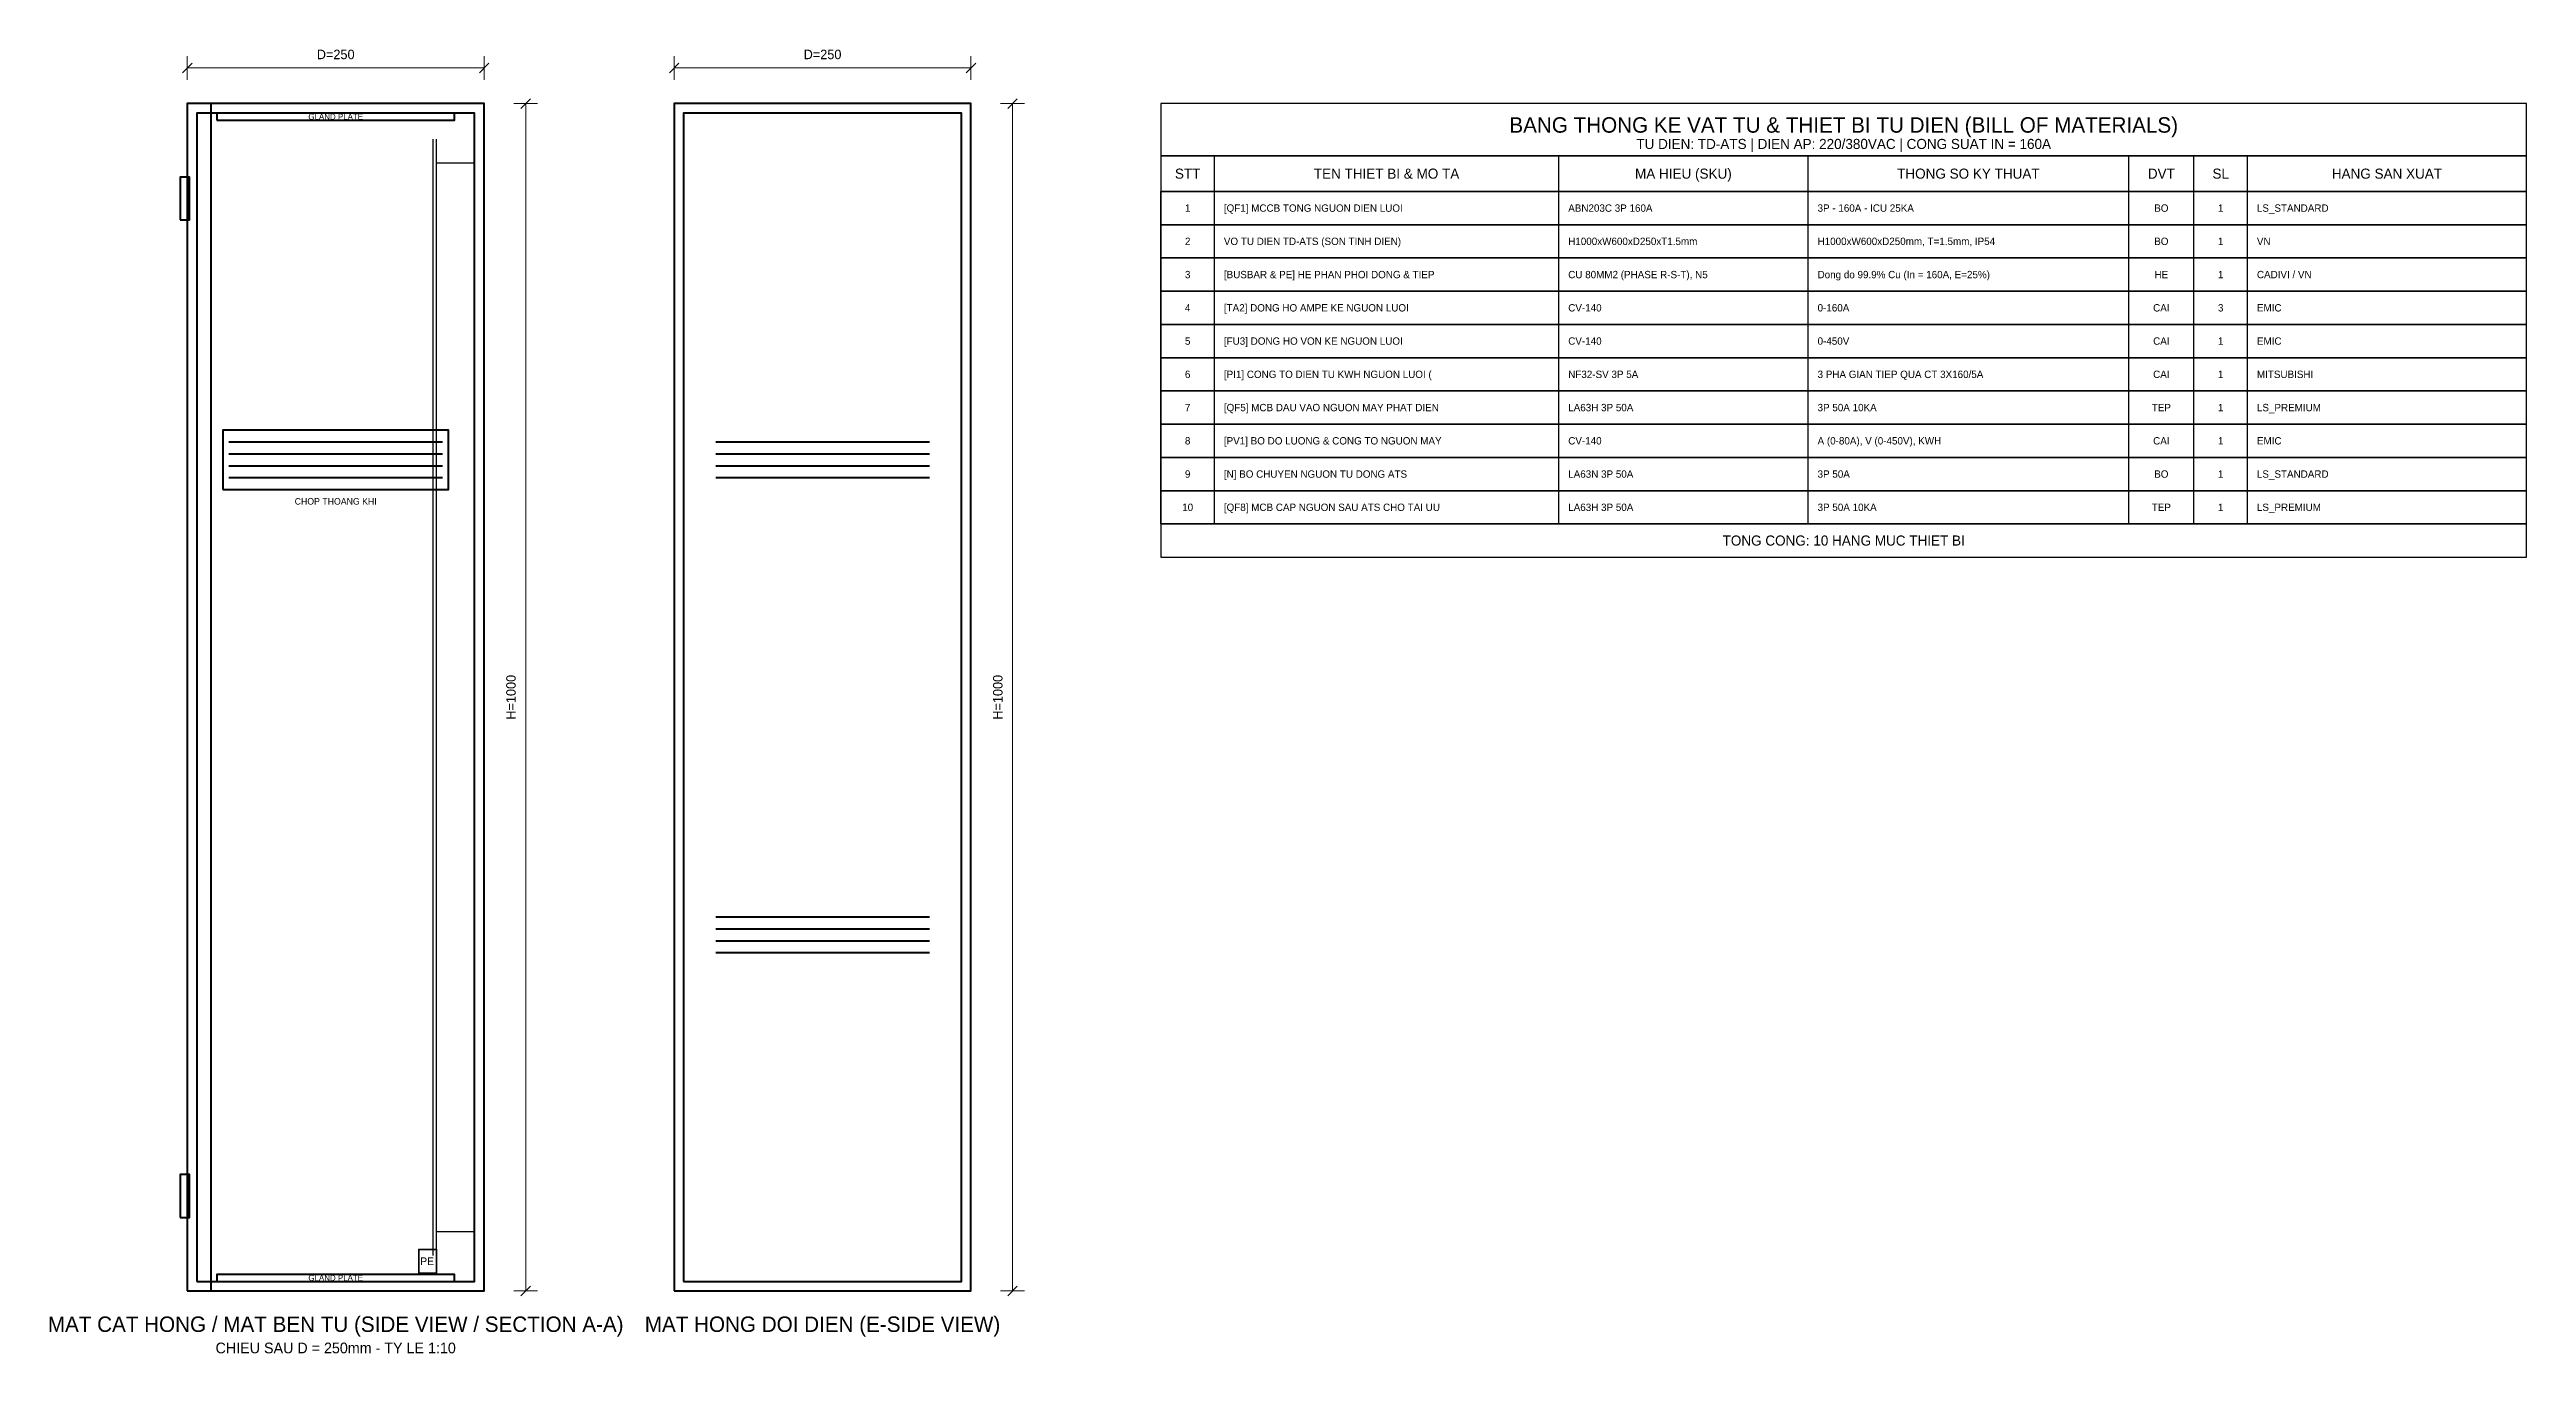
# Model space of a CAD drawing. Header units: metres. Extents: x 48 to 4350, y -335 to 1146.
# Drawn here: x 2264 to 4350, y 47 to 1146 of the extents above; entities that cross this region are included whole.
import ezdxf
from ezdxf.enums import TextEntityAlignment as Align

# ---------------------------------------------------------------- set-up
doc = ezdxf.new("R2010")
doc.units = ezdxf.units.M
for name, color, linetype, lineweight in [('0_COPPER', 3, 'Continuous', 35), ('0_DIM', 1, 'Continuous', 15), ('0_FRAME', 6, 'Continuous', 40), ('0_PLATE', 4, 'Continuous', 25), ('0_TABLE', 4, 'Continuous', 25), ('0_TABLE_HDR', 2, 'Continuous', 30), ('0_TEXT', 7, 'Continuous', 20), ('0_TEXT_TITLE', 3, 'Continuous', 30)]:
    doc.layers.add(name, color=color, linetype=linetype, lineweight=lineweight)

msp = doc.modelspace()

# ---------------------------------------------------------------- linework, layer by layer
at = {"layer": '0_COPPER', "color": 3}
msp.add_lwpolyline([(2575, 115), (2590, 115), (2590, 135), (2575, 135), (2575, 115)], close=True, dxfattribs=at)
at = {"layer": '0_DIM', "color": 1}
for p, q in [((2376, 1126), (2384, 1134)), ((2380, 1120), (2380, 1140)), ((2380, 1130), (2630, 1130)), ((2626, 1126), (2634, 1134)), ((2630, 1120), (2630, 1140)), ((2786, 1126), (2794, 1134)), ((2790, 1120), (2790, 1140)), ((2790, 1130), (3040, 1130)), ((3036, 1126), (3044, 1134)), ((3040, 1120), (3040, 1140)), ((2655, 1100), (2675, 1100)), ((2661, 1096), (2669, 1104)), ((2665, 100), (2665, 1100)), ((3065, 1100), (3085, 1100)), ((3071, 1096), (3079, 1104)), ((3075, 100), (3075, 1100)), ((2655, 100), (2675, 100)), ((2661, 96), (2669, 104)), ((3065, 100), (3085, 100)), ((3071, 96), (3079, 104))]:
    msp.add_line(p, q, dxfattribs=at)
at = {"layer": '0_FRAME'}
for p, q in [((2415, 815), (2595, 815)), ((2825, 815), (3005, 815)), ((2415, 805), (2595, 805)), ((2415, 795), (2595, 795)), ((2825, 805), (3005, 805)), ((2825, 795), (3005, 795)), ((2415, 785), (2595, 785)), ((2825, 785), (3005, 785)), ((2825, 415), (3005, 415)), ((2825, 405), (3005, 405)), ((2825, 395), (3005, 395)), ((2825, 385), (3005, 385))]:
    msp.add_line(p, q, dxfattribs=at)
for points in [[(2380, 100), (2630, 100), (2630, 1100), (2380, 1100), (2380, 100)], [(2380, 100), (2400, 100), (2400, 1100), (2380, 1100), (2380, 100)], [(2388, 108), (2622, 108), (2622, 1092), (2388, 1092), (2388, 108)], [(2405, 1086), (2605, 1086), (2605, 1092), (2405, 1092), (2405, 1086)], [(2790, 100), (3040, 100), (3040, 1100), (2790, 1100), (2790, 100)], [(2798, 108), (3032, 108), (3032, 1092), (2798, 1092), (2798, 108)], [(2374, 1002), (2382, 1002), (2382, 1038), (2374, 1038), (2374, 1002)], [(2410, 775), (2600, 775), (2600, 825), (2410, 825), (2410, 775)], [(2374, 162), (2382, 162), (2382, 198), (2374, 198), (2374, 162)], [(2405, 108), (2605, 108), (2605, 114), (2405, 114), (2405, 108)]]:
    msp.add_lwpolyline(points, close=True, dxfattribs=at)
at = {"layer": '0_PLATE', "color": 4}
for p, q in [((2587, 130), (2587, 1070)), ((2590, 130), (2590, 1070)), ((2590, 1050), (2622, 1050)), ((2590, 150), (2622, 150))]:
    msp.add_line(p, q, dxfattribs=at)
at = {"layer": '0_TABLE', "color": 4}
for p, q in [((3245, 1026), (3245, 1056)), ((3535, 1026), (3535, 1056)), ((3745, 1026), (3745, 1056)), ((4015, 1026), (4015, 1056)), ((4070, 1026), (4070, 1056)), ((4115, 1026), (4115, 1056)), ((3200, 998), (3200, 1026)), ((3245, 998), (3245, 1026)), ((3535, 998), (3535, 1026)), ((3745, 998), (3745, 1026)), ((4015, 998), (4015, 1026)), ((4070, 998), (4070, 1026)), ((4115, 998), (4115, 1026)), ((3200, 970), (3200, 998)), ((3245, 970), (3245, 998)), ((3535, 970), (3535, 998)), ((3745, 970), (3745, 998)), ((4015, 970), (4015, 998)), ((4070, 970), (4070, 998)), ((4115, 970), (4115, 998)), ((3200, 942), (3200, 970)), ((3245, 942), (3245, 970)), ((3535, 942), (3535, 970)), ((3745, 942), (3745, 970)), ((4015, 942), (4015, 970)), ((4070, 942), (4070, 970)), ((4115, 942), (4115, 970)), ((3200, 914), (3200, 942)), ((3245, 914), (3245, 942)), ((3535, 914), (3535, 942)), ((3745, 914), (3745, 942)), ((4015, 914), (4015, 942)), ((4070, 914), (4070, 942)), ((4115, 914), (4115, 942)), ((3200, 886), (3200, 914)), ((3245, 886), (3245, 914)), ((3535, 886), (3535, 914)), ((3745, 886), (3745, 914)), ((4015, 886), (4015, 914)), ((4070, 886), (4070, 914)), ((4115, 886), (4115, 914)), ((3200, 858), (3200, 886)), ((3245, 858), (3245, 886)), ((3535, 858), (3535, 886)), ((3745, 858), (3745, 886)), ((4015, 858), (4015, 886)), ((4070, 858), (4070, 886)), ((4115, 858), (4115, 886)), ((3200, 830), (3200, 858)), ((3245, 830), (3245, 858)), ((3535, 830), (3535, 858)), ((3745, 830), (3745, 858)), ((4015, 830), (4015, 858)), ((4070, 830), (4070, 858)), ((4115, 830), (4115, 858)), ((3200, 802), (3200, 830)), ((3245, 802), (3245, 830)), ((3535, 802), (3535, 830)), ((3745, 802), (3745, 830)), ((4015, 802), (4015, 830)), ((4070, 802), (4070, 830)), ((4115, 802), (4115, 830)), ((3200, 774), (3200, 802)), ((3245, 774), (3245, 802)), ((3535, 774), (3535, 802)), ((3745, 774), (3745, 802)), ((4015, 774), (4015, 802)), ((4070, 774), (4070, 802)), ((4115, 774), (4115, 802)), ((3200, 746), (3200, 774)), ((3245, 746), (3245, 774)), ((3535, 746), (3535, 774)), ((3745, 746), (3745, 774)), ((4015, 746), (4015, 774)), ((4070, 746), (4070, 774)), ((4115, 746), (4115, 774))]:
    msp.add_line(p, q, dxfattribs=at)
for points in [[(3200, 1056), (4350, 1056), (4350, 1100), (3200, 1100), (3200, 1056)], [(3200, 1026), (4350, 1026), (4350, 1056), (3200, 1056), (3200, 1026)], [(3200, 998), (4350, 998), (4350, 1026), (3200, 1026), (3200, 998)], [(3200, 970), (4350, 970), (4350, 998), (3200, 998), (3200, 970)], [(3200, 942), (4350, 942), (4350, 970), (3200, 970), (3200, 942)], [(3200, 914), (4350, 914), (4350, 942), (3200, 942), (3200, 914)], [(3200, 886), (4350, 886), (4350, 914), (3200, 914), (3200, 886)], [(3200, 858), (4350, 858), (4350, 886), (3200, 886), (3200, 858)], [(3200, 830), (4350, 830), (4350, 858), (3200, 858), (3200, 830)], [(3200, 802), (4350, 802), (4350, 830), (3200, 830), (3200, 802)], [(3200, 774), (4350, 774), (4350, 802), (3200, 802), (3200, 774)], [(3200, 746), (4350, 746), (4350, 774), (3200, 774), (3200, 746)], [(3200, 718), (4350, 718), (4350, 746), (3200, 746), (3200, 718)]]:
    msp.add_lwpolyline(points, close=True, dxfattribs=at)

# ---------------------------------------------------------------- texts
at = {"layer": '0_COPPER', "color": 3}
msp.add_text('PE', height=6.5, dxfattribs=at).set_placement((2582, 125), align=Align.MIDDLE_CENTER)
at = {"layer": '0_TABLE_HDR', "color": 2}
for s, height, p in [('BANG THONG KE VAT TU & THIET BI TU DIEN (BILL OF MATERIALS)', 13, (3775, 1082)), ('STT', 8.5, (3222.5, 1041)), ('TEN THIET BI & MO TA', 8.5, (3390, 1041)), ('MA HIEU (SKU)', 8.5, (3640, 1041)), ('THONG SO KY THUAT', 8.5, (3880, 1041)), ('DVT', 8.5, (4042.5, 1041)), ('SL', 8.5, (4092.5, 1041)), ('HANG SAN XUAT', 8.5, (4232.5, 1041)), ('TONG CONG: 10 HANG MUC THIET BI', 8.5, (3775, 732))]:
    msp.add_text(s, height=height, dxfattribs=at).set_placement(p, align=Align.MIDDLE_CENTER)
at = {"layer": '0_TEXT', "color": 1}
for p in [(2505, 1135), (2915, 1135)]:
    msp.add_text('D=250', height=8, dxfattribs=at).set_placement(p, align=Align.BOTTOM_CENTER)
at = {"layer": '0_TEXT'}
for s, height, p in [('GLAND PLATE', 5, (2505, 1089)), ('TU DIEN: TD-ATS | DIEN AP: 220/380VAC | CONG SUAT IN = 160A', 8.5, (3775, 1066)), ('CHOP THOANG KHI', 5.5, (2505, 765)), ('GLAND PLATE', 5, (2505, 111)), ('CHIEU SAU D = 250mm - TY LE 1:10', 9, (2505, 52))]:
    msp.add_text(s, height=height, dxfattribs=at).set_placement(p, align=Align.MIDDLE_CENTER)
at = {"layer": '0_TEXT', "color": 7}
for s, p in [('1', (3222.5, 1012)), ('BO', (4042.5, 1012)), ('1', (4092.5, 1012)), ('2', (3222.5, 984)), ('BO', (4042.5, 984)), ('1', (4092.5, 984)), ('3', (3222.5, 956)), ('HE', (4042.5, 956)), ('1', (4092.5, 956)), ('4', (3222.5, 928)), ('CAI', (4042.5, 928)), ('3', (4092.5, 928)), ('5', (3222.5, 900)), ('CAI', (4042.5, 900)), ('1', (4092.5, 900)), ('6', (3222.5, 872)), ('CAI', (4042.5, 872)), ('1', (4092.5, 872)), ('7', (3222.5, 844)), ('TEP', (4042.5, 844)), ('1', (4092.5, 844)), ('8', (3222.5, 816)), ('CAI', (4042.5, 816)), ('1', (4092.5, 816)), ('9', (3222.5, 788)), ('BO', (4042.5, 788)), ('1', (4092.5, 788)), ('10', (3222.5, 760)), ('TEP', (4042.5, 760)), ('1', (4092.5, 760))]:
    msp.add_text(s, height=6.2, dxfattribs=at).set_placement(p, align=Align.MIDDLE_CENTER)
for s, p in [('[QF1] MCCB TONG NGUON DIEN LUOI', (3253, 1012)), ('ABN203C 3P 160A', (3543, 1012)), ('3P - 160A - ICU 25KA', (3753, 1012)), ('VO TU DIEN TD-ATS (SON TINH DIEN)', (3253, 984)), ('H1000xW600xD250xT1.5mm', (3543, 984)), ('H1000xW600xD250mm, T=1.5mm, IP54', (3753, 984)), ('[BUSBAR & PE] HE PHAN PHOI DONG & TIEP', (3253, 956)), ('CU 80MM2 (PHASE R-S-T), N5', (3543, 956)), ('Dong do 99.9% Cu (In = 160A, E=25%)', (3753, 956)), ('[TA2] DONG HO AMPE KE NGUON LUOI', (3253, 928)), ('CV-140', (3543, 928)), ('0-160A', (3753, 928)), ('[FU3] DONG HO VON KE NGUON LUOI', (3253, 900)), ('CV-140', (3543, 900)), ('0-450V', (3753, 900)), ('[PI1] CONG TO DIEN TU KWH NGUON LUOI (', (3253, 872)), ('NF32-SV 3P 5A', (3543, 872)), ('3 PHA GIAN TIEP QUA CT 3X160/5A', (3753, 872)), ('[QF5] MCB DAU VAO NGUON MAY PHAT DIEN', (3253, 844)), ('LA63H 3P 50A', (3543, 844)), ('3P 50A 10KA', (3753, 844)), ('[PV1] BO DO LUONG & CONG TO NGUON MAY ', (3253, 816)), ('CV-140', (3543, 816)), ('A (0-80A), V (0-450V), KWH', (3753, 816)), ('[N] BO CHUYEN NGUON TU DONG ATS', (3253, 788)), ('LA63N 3P 50A', (3543, 788)), ('3P 50A', (3753, 788)), ('[QF8] MCB CAP NGUON SAU ATS CHO TAI UU', (3253, 760)), ('LA63H 3P 50A', (3543, 760)), ('3P 50A 10KA', (3753, 760))]:
    msp.add_text(s, height=6.2, dxfattribs=at).set_placement(p, align=Align.MIDDLE_LEFT)
at = {"layer": '0_TEXT', "color": 3}
for s, p in [('LS_STANDARD', (4123, 1012)), ('VN', (4123, 984)), ('CADIVI / VN', (4123, 956)), ('EMIC', (4123, 928)), ('EMIC', (4123, 900)), ('MITSUBISHI', (4123, 872)), ('LS_PREMIUM', (4123, 844)), ('EMIC', (4123, 816)), ('LS_STANDARD', (4123, 788)), ('LS_PREMIUM', (4123, 760))]:
    msp.add_text(s, height=6.2, dxfattribs=at).set_placement(p, align=Align.MIDDLE_LEFT)
at = {"layer": '0_TEXT', "color": 1}
for p in [(2659, 600), (3069, 600)]:
    msp.add_text('H=1000', height=8, rotation=90, dxfattribs=at).set_placement(p, align=Align.BOTTOM_CENTER)
at = {"layer": '0_TEXT_TITLE'}
for s, p in [('MAT CAT HONG / MAT BEN TU (SIDE VIEW / SECTION A-A)', (2505, 72)), ('MAT HONG DOI DIEN (E-SIDE VIEW)', (2915, 72))]:
    msp.add_text(s, height=13, dxfattribs=at).set_placement(p, align=Align.MIDDLE_CENTER)

doc.saveas('drawing.dxf')
